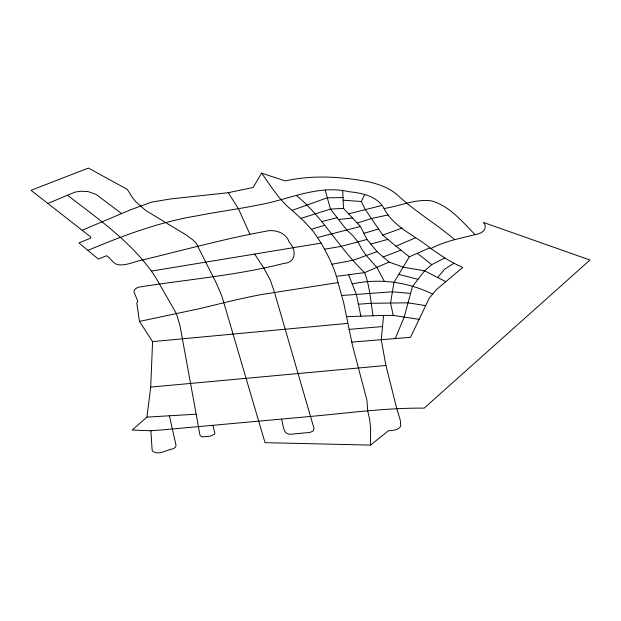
<?xml version="1.0" encoding="UTF-8"?>
<svg xmlns="http://www.w3.org/2000/svg" width="621" height="621" viewBox="0 0 621 621"><rect width="100%" height="100%" fill="white"/><g stroke="black" fill="none" stroke-linecap="round" stroke-linejoin="round"><path stroke-width="0.93" d="M88.027 250.325C123.323 235.506 159.512 221.914 197.455 215.751C217.428 211.769 237.664 209.269 257.606 205.093C288.152 200.078 317.455 184.297 349.134 191.742C362.144 193.038 377.172 196.019 384.042 208.485C393.698 227.48 415.201 235.421 430.858 248.586C444.652 241.165 460.052 238.48 475.026 234.622C480.305 234.063 486.926 230.733 484.838 224.36L483.317 222.411L589.95 260.02L424.19 408.129C386.184 407.787 348.474 412.996 310.694 416.427L161.809 429.942L150.887 430.764L132.195 430.027L146.929 417.118L150.717 387.093L152.58 341.612L139.461 321.43L136.806 303.102L137.777 301.169L133.989 291.917L134.245 290.395L135.316 288.99A8.81 5.084 0 0 1 140.781 286.809C188.427 279.365 236.911 275.375 283.735 263.444C296.59 262.536 296.458 249.665 289.176 242.136C286.46 233.636 277.471 230.174 269.281 230.639C226.533 238.161 184.561 249.929 142.356 259.989C134.144 261.495 126.179 266.052 117.641 264.647C112.758 263.265 110.685 258.336 106.696 255.681L98.366 259.104L78.921 242.935L90.759 238.115L90.65 236.904L31.05 190.298L88.376 168.074L127.313 189.397L132.708 197.99L136.185 202.097L145.772 210.535L185.904 234.808L193.17 240.141L196.104 243.083L216.31 283.106L221.883 296.147L265.02 442.657L370.543 445.102L388.389 430.772C392.72 430.508 398.224 430.275 400.778 426.177L400.281 420.254L396.78 408.602L385.913 365.482L381.271 339.881L383.592 315.39L393.233 315.39L419.121 319.334M395.197 338.693L404.255 316.889L412.468 286.475L424.578 270.818L431.696 264.662L444.791 257.956M429.825 247.849L409.317 256.799L395.95 246.157L382.753 235.118L365.342 209.626L361.313 201.522L364.643 194.621M454.487 239.496C436.152 223.793 415.084 211.551 397.44 194.994C389.08 187.604 378.29 184.033 367.593 181.58C340.525 176.543 312.208 174.912 285.171 180.913L261.596 173.143L253.135 187.472L228.272 192.696L170.364 198.968L151.547 202.135L130.852 209.673L82.282 230.197M409.317 256.799L393.916 282.493L390.562 303.048L393.233 315.39M437.634 277.478L444.496 269.335L453.912 263.25L462.73 267.465L436.749 289.324L429.328 298.049L410.489 337.312L351.742 342.101M47.988 203.424L75.102 192.091L80.505 191.214L88.283 191.656L95.983 194.326L121.615 213.562M445.824 281.655L424.578 270.818L403.122 267.131L389.126 262.093L364.628 272.627L336.272 276.368M395.95 246.157L415.674 237.742M402.035 228.093L382.753 235.118M389.126 262.093L377.087 251.645L352.852 260.339L331.994 264.236M383.204 256.954L400.956 250.147M261.596 173.143C271.012 186.191 279.256 200.257 292.134 210.356L327.329 197.804L343.025 197.579M357.199 223.102L371.42 218.53L388.203 214.905M300.952 218.39L330.457 209.083L343.483 208.415L360.452 226.479L367.011 239.45L377.087 251.645M311.362 229.328L324.636 225.299M363.906 233.317L378.569 228.994M367.011 239.45L341.17 246.374L324.473 249.238M370.83 244.069L387.853 239.38M321.787 221.627L337.125 217.668M317.432 237.532L360.452 226.479M348.327 213.888L381.806 205.504M384.042 208.485C399.823 206.195 415.348 198.65 431.517 200.901C449.751 206.04 462.234 221.65 475.026 234.622M139.461 321.43L200.319 308.497L223.832 302.753A479.66 276.927 0 0 1 261.573 294.517L338.018 282.602L343.731 302.924L352.526 345.618L366.895 400.079L367.702 410.939L369.666 419.423L370.582 427.97L370.543 445.102M67.487 195.204C97.287 218.266 128.997 240.265 151.392 271.098L321.166 243.09C328.144 255.635 334.921 268.474 338.018 282.602M352.247 283.944C379.338 278.022 407.834 281.95 432.674 294.113M338.577 219.531L352.301 218.018M152.58 341.612L347.574 323.401M150.717 387.093L385.913 365.482M341.915 295.495L392.402 291.785L410.59 293.423M348.909 329.386L382.536 326.561M358.402 304.197L371.327 303.296L408.051 302.815L425.695 305.633M146.929 417.118L196.166 414.191L199.946 435.158L201.204 436.524L202.462 436.873L210.061 436.229L214.47 434.281L214.92 433.217L212.879 425.626M346.355 316.687L383.592 315.39M343.134 200.195L361.313 201.522M398.791 274.358L418.003 279.318M453.912 263.25L445.785 258.608L430.858 248.586M417.444 253.376L431.696 264.662M292.134 210.356L303.545 220.75L313.458 231.633L321.166 243.09M296.419 195.491C323.199 217.497 339.524 248.943 364.628 272.627C369.852 286.421 370.698 301.348 373.019 315.802M151.392 271.098L155.793 277.626L176.449 313.698L180.082 326.134L196.166 414.191M254.641 254.067L263.917 268.171L270.314 280.118L274.505 292.382L314.032 428.552L313.248 430.896L310.05 432.418L290.512 434.25C282.47 434.615 283.642 424.322 281.453 419.222M228.272 192.696L238.379 208.687L249.914 234.257M384.166 280.909L376.838 267.379L366.491 255.705L362.051 249.626L357.983 241.934L352.728 235.545L346.689 229.98L330.457 209.083L325.163 189.987M348.598 274.738L356.338 294.276L360.902 316.205M169.378 415.783L176.046 445.404L175.347 447.299L173.22 448.797C166.692 449.55 159.395 455.651 152.968 451.475L152.137 450.233L150.887 430.764M342.745 191.035L343.483 208.415"/></g></svg>
